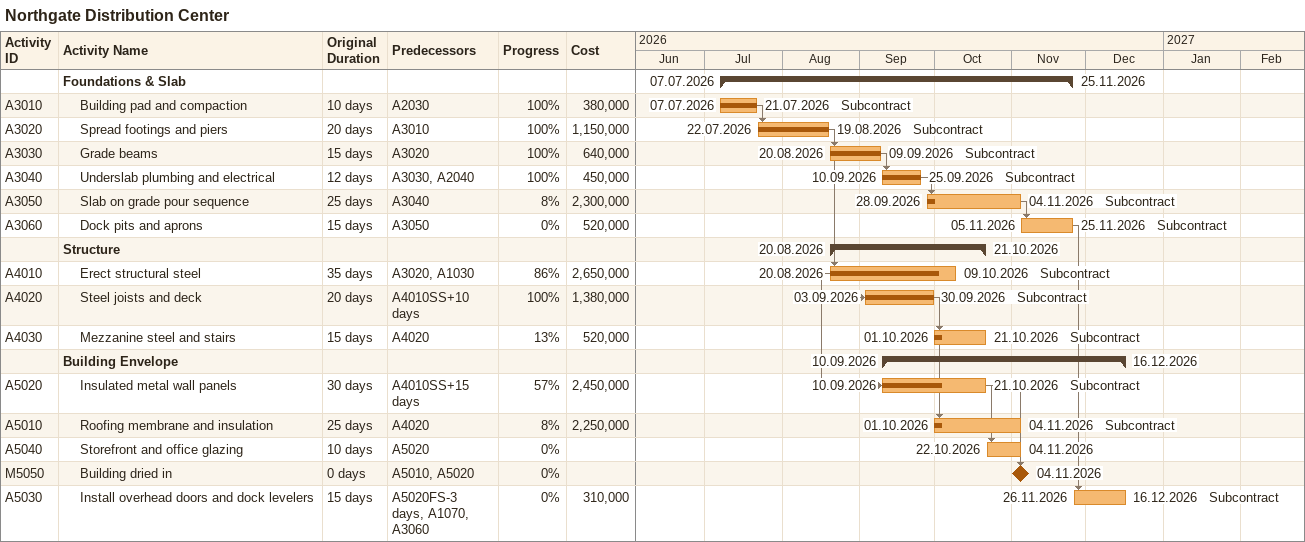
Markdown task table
Northgate Distribution Center

| ID | Level | Task | Original duration | Start | Finish | Predecessors | Resources | % complete | Cost |
|---|---|---|---|---|---|---|---|---|---|
|  | 1 | **Foundations & Slab** |  | 2026-07-07 | 2026-11-25 |  |  |  |  |
| A3010 | 2 | Building pad and compaction | 10d | 2026-07-07 | 2026-07-21 | A2030 | Subcontract | 100 | 380000 |
| A3020 | 2 | Spread footings and piers | 20d | 2026-07-22 | 2026-08-19 | A3010 | Subcontract | 100 | 1150000 |
| A3030 | 2 | Grade beams | 15d | 2026-08-20 | 2026-09-09 | A3020 | Subcontract | 100 | 640000 |
| A3040 | 2 | Underslab plumbing and electrical | 12d | 2026-09-10 | 2026-09-25 | A3030, A2040 | Subcontract | 100 | 450000 |
| A3050 | 2 | Slab on grade pour sequence | 25d | 2026-09-28 | 2026-11-04 | A3040 | Subcontract | 8 | 2300000 |
| A3060 | 2 | Dock pits and aprons | 15d | 2026-11-05 | 2026-11-25 | A3050 | Subcontract | 0 | 520000 |
|  | 1 | **Structure** |  | 2026-08-20 | 2026-10-21 |  |  |  |  |
| A4010 | 2 | Erect structural steel | 35d | 2026-08-20 | 2026-10-09 | A3020, A1030 | Subcontract | 86 | 2650000 |
| A4020 | 2 | Steel joists and deck | 20d | 2026-09-03 | 2026-09-30 | A4010SS+10d | Subcontract | 100 | 1380000 |
| A4030 | 2 | Mezzanine steel and stairs | 15d | 2026-10-01 | 2026-10-21 | A4020 | Subcontract | 13 | 520000 |
|  | 1 | **Building Envelope** |  | 2026-09-10 | 2026-12-16 |  |  |  |  |
| A5020 | 2 | Insulated metal wall panels | 30d | 2026-09-10 | 2026-10-21 | A4010SS+15d | Subcontract | 57 | 2450000 |
| A5010 | 2 | Roofing membrane and insulation | 25d | 2026-10-01 | 2026-11-04 | A4020 | Subcontract | 8 | 2250000 |
| A5040 | 2 | Storefront and office glazing | 10d | 2026-10-22 | 2026-11-04 | A5020 |  | 0 |  |
| M5050 | 2 | Building dried in | 0d | 2026-11-04 | 2026-11-04 | A5010, A5020 |  | 0 |  |
| A5030 | 2 | Install overhead doors and dock levelers | 15d | 2026-11-26 | 2026-12-16 | A5020FS-3d, A1070, A3060 | Subcontract | 0 | 310000 |
